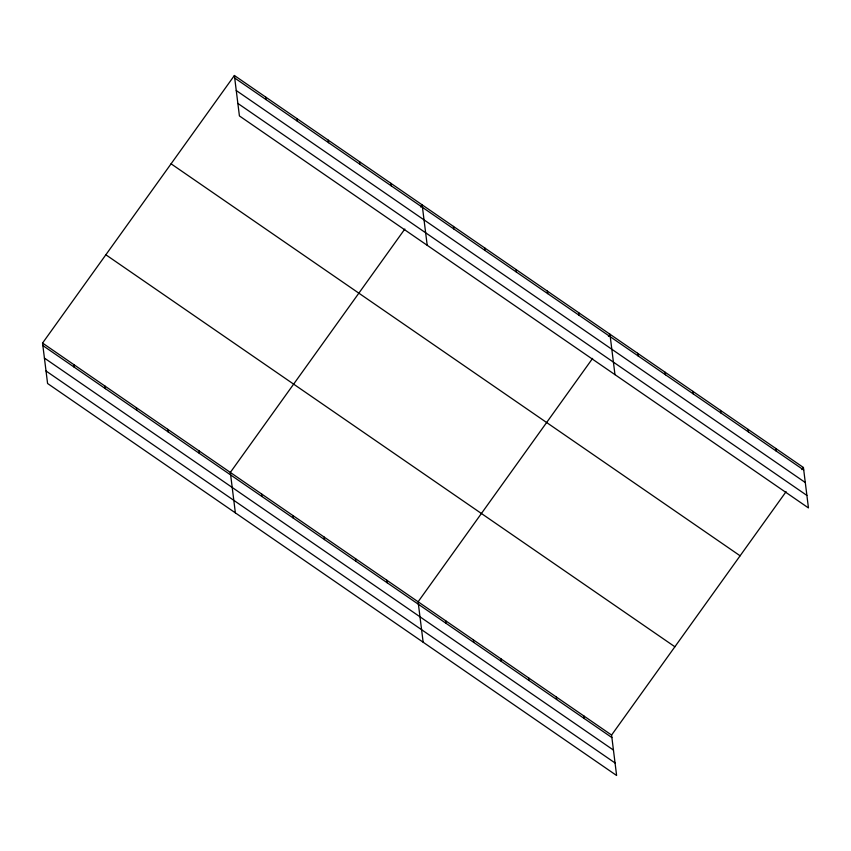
<?xml version="1.0" encoding="UTF-8"?>
<svg xmlns="http://www.w3.org/2000/svg" width="851" height="851" viewBox="0 0 851 851"><rect width="100%" height="100%" fill="white"/><g stroke="black" fill="none" stroke-linecap="round" stroke-linejoin="round"><path stroke-width="1.28" d="M786.079 491.676L611.582 735.062L616.613 775.495L47.582 383.503L42.55 343.07L234.387 75.505L803.418 467.497L808.45 507.93L239.418 115.938L234.387 75.505M404.831 229.036L230.334 472.433L235.365 512.855M420.66 206.963L422.16 204.868L427.202 245.29M592.604 358.399L418.107 601.785L423.149 642.218M608.433 336.326L609.944 334.22L614.975 374.653M801.908 469.603L803.418 467.497M234.695 78.015L803.727 470.007M236.248 90.525L805.28 482.517M237.855 103.418L806.886 495.42M171.072 163.807L740.115 555.799M105.854 254.779L674.886 646.771M42.55 343.07L611.582 735.062M42.858 345.58L611.89 737.572M44.422 358.09L613.454 750.082M46.028 370.983L615.06 762.975M775.772 448.456L776.091 450.966M748.135 429.425L748.444 431.925M720.499 410.384L720.808 412.884M692.863 391.343L693.171 393.843M665.216 372.302L665.535 374.812M637.58 353.261L637.899 355.771M578.648 312.657L578.957 315.168M547.353 291.106L547.661 293.606M583.946 716.021L584.254 718.531M516.057 269.544L516.366 272.054M556.309 696.98L556.618 699.49M484.751 247.981L485.07 250.492M528.662 677.949L528.982 680.449M453.455 226.419L453.774 228.93M501.026 658.908L501.335 661.408M473.39 639.867L473.699 642.367M445.754 620.826L446.062 623.336M390.864 183.305L391.173 185.805M359.569 161.743L359.877 164.254M386.811 580.222L387.131 582.733M328.273 140.181L328.582 142.691M355.516 558.671L355.835 561.171M296.978 118.629L297.286 121.129M324.22 537.109L324.529 539.608M265.682 97.067L265.991 99.567M292.925 515.546L293.233 518.057M261.629 493.984L261.938 496.495M199.038 450.87L199.347 453.37M167.732 429.308L168.051 431.819M136.437 407.746L136.756 410.256M105.141 386.184L105.46 388.694M73.846 364.632L74.154 367.132"/></g></svg>
